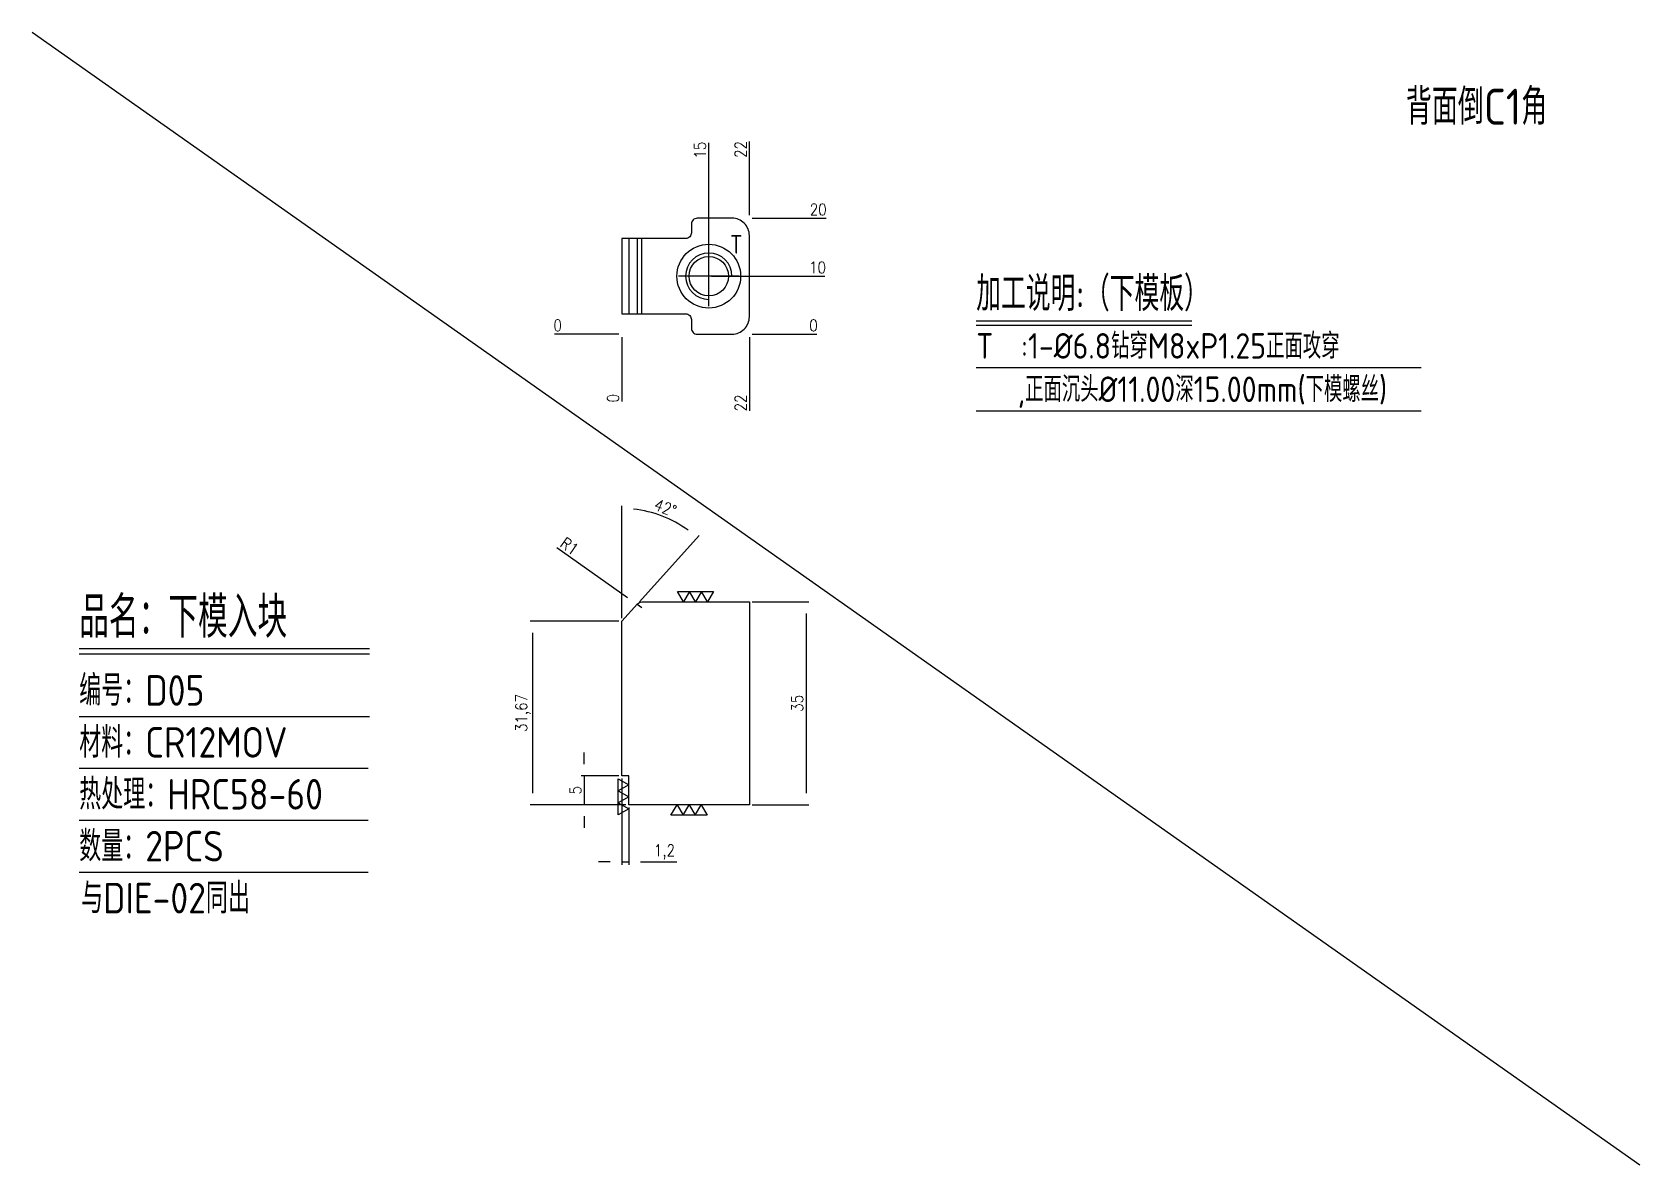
# Model space of a CAD drawing. Header units: millimetres. Extents: x 93229 to 93506, y 557 to 752.
import ezdxf
from ezdxf.enums import TextEntityAlignment as Align

# ---------------------------------------------------------------- set-up
doc = ezdxf.new("R2010")
doc.units = ezdxf.units.MM
doc.linetypes.add('CENTER', pattern=[0])
doc.linetypes.add('HIDDEN', pattern=[0])
for name, color, linetype in [('DIE', 7, 'Continuous'), ('DIE_P', 2, 'Continuous'), ('DIM', 4, 'Continuous'), ('TEXT', 4, 'Continuous')]:
    doc.layers.add(name, color=color, linetype=linetype)
doc.styles.add('gbenor', font='gbenor.shx', dxfattribs={"bigfont": 'gbcbig.shx'})
doc.styles.get("Standard").update_dxf_attribs({"font": 'txt.shx', "width": 0.85, "bigfont": 'ctxt.shx'})
doc.dimstyles.new('T-2-WX', dxfattribs={"dimtxt": 2, "dimasz": 2, "dimexe": 0.5, "dimexo": 0.5, "dimgap": 0.5, "dimtad": 1, "dimtxsty": 'Standard', "dimblk": 'OPEN30', "dimcen": 0, "dimazin": 3, "dimtfac": 1, "dimtmove": 0, "dimatfit": 3, "dimldrblk": 'OPEN30', "dimlwd": -1, "dimlwe": -1})

# ---------------------------------------------------------------- blocks, each defined once
blk = doc.blocks.new('*D7579')
at = {"layer": 'Defpoints', "color": 0}
for p in [(93330.44, 700.06), (93352.44, 700.06), (93362.44, 700.06)]:
    blk.add_point(p, dxfattribs=at)
at = {"layer": 'DIM', "color": 0}
blk.add_line((93352.94, 700.06), (93364.08, 700.06), dxfattribs=at)
at = {"layer": 'DIM', "color": 0, "insert": (93363.51, 701.56), "char_height": 2, "attachment_point": 5}
blk.add_mtext('0', dxfattribs=at)
blk = doc.blocks.new('_Open30')
blk = doc.blocks.new('*D7580')
at = {"layer": 'Defpoints', "color": 0}
for p in [(93345.44, 710.06), (93362.44, 710.06), (93330.44, 700.06)]:
    blk.add_point(p, dxfattribs=at)
at = {"layer": 'DIM', "color": 0}
for p, q in [((93345.94, 710.06), (93354.44, 710.06)), ((93354.44, 710.06), (93358.44, 710.06)), ((93358.44, 710.06), (93365.45, 710.06))]:
    blk.add_line(p, q, dxfattribs=at)
at = {"layer": 'DIM', "color": 0, "insert": (93364.2, 711.56), "char_height": 2, "attachment_point": 5}
blk.add_mtext('10', dxfattribs=at)
blk = doc.blocks.new('*D7581')
at = {"layer": 'Defpoints', "color": 0}
for p in [(93352.44, 720.06), (93362.44, 720.06), (93330.44, 700.06)]:
    blk.add_point(p, dxfattribs=at)
at = {"layer": 'DIM', "color": 0}
for p, q in [((93352.94, 720.06), (93356.44, 720.06)), ((93356.44, 720.06), (93358.44, 720.06)), ((93358.44, 720.06), (93365.7, 720.06))]:
    blk.add_line(p, q, dxfattribs=at)
at = {"layer": 'DIM', "color": 0, "insert": (93364.32, 721.56), "char_height": 2, "attachment_point": 5}
blk.add_mtext('20', dxfattribs=at)
blk = doc.blocks.new('*D7582')
at = {"layer": 'Defpoints', "color": 0}
for p in [(93320.44, 700.06), (93330.44, 700.06), (93330.44, 700.06)]:
    blk.add_point(p, dxfattribs=at)
at = {"layer": 'DIM', "color": 0}
blk.add_line((93329.94, 700.06), (93318.81, 700.06), dxfattribs=at)
at = {"layer": 'DIM', "color": 0, "insert": (93319.38, 701.56), "char_height": 2, "attachment_point": 5}
blk.add_mtext('0', dxfattribs=at)
blk = doc.blocks.new('*D7583')
at = {"layer": 'Defpoints', "color": 0}
for p in [(93330.44, 700.06), (93352.44, 700.06), (93352.44, 690.06)]:
    blk.add_point(p, dxfattribs=at)
at = {"layer": 'DIM', "color": 0}
for p, q in [((93352.44, 699.56), (93352.44, 696.06)), ((93352.44, 696.06), (93352.44, 694.06)), ((93352.44, 694.06), (93352.44, 686.8))]:
    blk.add_line(p, q, dxfattribs=at)
at = {"layer": 'DIM', "color": 0, "insert": (93350.94, 688.18), "char_height": 2, "attachment_point": 5, "rotation": 90}
blk.add_mtext('22', dxfattribs=at)
blk = doc.blocks.new('*D7584')
at = {"layer": 'Defpoints', "color": 0}
for p in [(93330.44, 700.06), (93330.44, 700.06), (93330.44, 690.06)]:
    blk.add_point(p, dxfattribs=at)
at = {"layer": 'DIM', "color": 0}
blk.add_line((93330.44, 699.56), (93330.44, 688.42), dxfattribs=at)
at = {"layer": 'DIM', "color": 0, "insert": (93328.94, 688.99), "char_height": 2, "attachment_point": 5, "rotation": 90}
blk.add_mtext('0', dxfattribs=at)
blk = doc.blocks.new('*D7585')
at = {"layer": 'Defpoints', "color": 0}
for p in [(93352.44, 730.06), (93352.44, 720.06), (93330.44, 700.06)]:
    blk.add_point(p, dxfattribs=at)
at = {"layer": 'DIM', "color": 0}
for p, q in [((93352.44, 726.06), (93352.44, 733.31)), ((93352.44, 724.06), (93352.44, 726.06)), ((93352.44, 720.56), (93352.44, 724.06))]:
    blk.add_line(p, q, dxfattribs=at)
at = {"layer": 'DIM', "color": 0, "insert": (93350.94, 731.93), "char_height": 2, "attachment_point": 5, "rotation": 90}
blk.add_mtext('22', dxfattribs=at)
blk = doc.blocks.new('*D7586')
at = {"layer": 'Defpoints', "color": 0}
for p in [(93345.44, 730.06), (93345.44, 710.06), (93330.44, 700.06)]:
    blk.add_point(p, dxfattribs=at)
at = {"layer": 'DIM', "color": 0}
blk.add_line((93345.44, 710.56), (93345.44, 733.07), dxfattribs=at)
at = {"layer": 'DIM', "color": 0, "insert": (93343.94, 731.81), "char_height": 2, "attachment_point": 5, "rotation": 90}
blk.add_mtext('15', dxfattribs=at)
blk = doc.blocks.new('*D7587')
at = {"layer": 'Defpoints', "color": 0}
for p in [(93352.44, 653.85), (93352.44, 618.85), (93362.22, 618.85)]:
    blk.add_point(p, dxfattribs=at)
at = {"layer": 'DIM', "color": 0}
for p, q in [((93352.94, 653.85), (93362.72, 653.85)), ((93362.22, 651.85), (93362.22, 620.85)), ((93352.94, 618.85), (93362.72, 618.85))]:
    blk.add_line(p, q, dxfattribs=at)
at = {"layer": 'DIM', "color": 0, "insert": (93360.72, 636.35), "char_height": 2, "attachment_point": 5, "rotation": 90}
blk.add_mtext('35', dxfattribs=at)
blk = doc.blocks.new('*D7588')
at = {"layer": 'Defpoints', "color": 0}
for p in [(93330.44, 623.85), (93323.96, 618.85), (93331.64, 618.85)]:
    blk.add_point(p, dxfattribs=at)
at = {"layer": 'DIM', "color": 0}
for p, q in [((93323.96, 625.85), (93323.96, 627.85)), ((93329.94, 623.85), (93323.46, 623.85)), ((93323.96, 623.85), (93323.96, 618.85)), ((93331.14, 618.85), (93323.46, 618.85)), ((93323.96, 616.85), (93323.96, 614.85))]:
    blk.add_line(p, q, dxfattribs=at)
at = {"layer": 'DIM', "color": 0, "insert": (93322.46, 621.35), "char_height": 2, "attachment_point": 5, "rotation": 90}
blk.add_mtext('5', dxfattribs=at)
blk = doc.blocks.new('*D7589')
at = {"layer": 'Defpoints', "color": 0}
for p in [(93330.44, 623.85), (93331.64, 618.85), (93331.64, 608.99)]:
    blk.add_point(p, dxfattribs=at)
at = {"layer": 'DIM', "color": 0}
for p, q in [((93330.44, 623.35), (93330.44, 608.49)), ((93331.64, 618.35), (93331.64, 608.49)), ((93328.44, 608.99), (93326.44, 608.99)), ((93330.44, 608.99), (93331.64, 608.99)), ((93333.64, 608.99), (93339.96, 608.99))]:
    blk.add_line(p, q, dxfattribs=at)
at = {"layer": 'DIM', "color": 0, "insert": (93337.8, 610.68), "char_height": 2, "attachment_point": 5}
blk.add_mtext('1,2', dxfattribs=at)
blk = doc.blocks.new('*D7590')
at = {"layer": 'Defpoints', "color": 0}
for p in [(93315.11, 650.52), (93330.44, 650.52), (93331.64, 618.85)]:
    blk.add_point(p, dxfattribs=at)
at = {"layer": 'DIM', "color": 0}
for p, q in [((93329.94, 650.52), (93314.61, 650.52)), ((93315.11, 620.85), (93315.11, 648.52)), ((93331.14, 618.85), (93314.61, 618.85))]:
    blk.add_line(p, q, dxfattribs=at)
at = {"layer": 'DIM', "color": 0, "insert": (93313.42, 634.68), "char_height": 2, "attachment_point": 5, "rotation": 90}
blk.add_mtext('31,67', dxfattribs=at)
blk = doc.blocks.new('*D7591')
at = {"layer": 'Defpoints', "color": 0}
for p in [(93339.56, 667.67), (93333.14, 653.52), (93330.44, 650.52), (93330.44, 650.52), (93330.44, 623.85)]:
    blk.add_point(p, dxfattribs=at)
at = {"layer": 'DIM', "color": 0}
for p, q in [((93330.44, 651.02), (93330.44, 670.45)), ((93333.48, 653.89), (93343.78, 665.33))]:
    blk.add_line(p, q, dxfattribs=at)
blk.add_arc((93330.44, 650.52), 19.43, 53.9011, 84.0989, dxfattribs=at)
at = {"layer": 'DIM', "color": 0, "insert": (93337.96, 670.1), "char_height": 2, "attachment_point": 5, "rotation": 339}
blk.add_mtext('42%%d', dxfattribs=at)
blk = doc.blocks.new('*D7592')
at = {"layer": 'Defpoints', "color": 0}
for p in [(93333.07, 653.42), (93333.89, 652.85)]:
    blk.add_point(p, dxfattribs=at)
at = {"layer": 'DIM', "color": 0}
for p, q in [((93331.43, 654.58), (93319.23, 663.18)), ((93333.89, 652.85), (93333.07, 653.42))]:
    blk.add_line(p, q, dxfattribs=at)
at = {"layer": 'DIM', "color": 0, "insert": (93321.43, 663.46), "char_height": 2, "attachment_point": 5, "rotation": 324.8138}
blk.add_mtext('R1', dxfattribs=at)

msp = doc.modelspace()

# ---------------------------------------------------------------- linework, layer by layer
at = {"layer": 'DIE'}
msp.add_line((93228.739, 752.168), (93506.036, 556.708), dxfattribs=at)
at = {"layer": 'DIE_P', "linetype": 'HIDDEN', "ltscale": 5}
msp.add_line((93331.644, 716.557), (93331.644, 703.557), dxfattribs=at)
at = {"layer": 'DIE_P'}
for p, q in [((93333.143, 703.557), (93333.143, 716.557)), ((93333.886, 703.557), (93333.886, 716.557))]:
    msp.add_line(p, q, dxfattribs=at)
at = {"layer": 'DIE_P', "color": 4, "linetype": 'CENTER', "ltscale": 0.007}
for p, q in [((93345.444, 704.857), (93345.444, 715.257)), ((93350.644, 710.057), (93340.244, 710.057))]:
    msp.add_line(p, q, dxfattribs=at)
at = {"layer": 'DIE_P', "linetype": 'Continuous'}
msp.add_lwpolyline([(93352.444, 717.057, 0.4142136), (93349.444, 720.057), (93343.444, 720.057, 0.4142136), (93342.444, 719.057), (93342.444, 717.557, -0.4142136), (93341.444, 716.557), (93330.444, 716.557), (93330.444, 703.557), (93341.444, 703.557, -0.4142136), (93342.444, 702.557), (93342.444, 701.057, 0.4142136), (93343.444, 700.057), (93349.444, 700.057, 0.4142136), (93352.444, 703.057)], format="xyb", close=True, dxfattribs=at)
at = {"layer": 'DIE_P', "color": 4}
for points in [[(93346.282, 655.648), (93345.243, 653.848), (93344.204, 655.648), (93343.165, 653.848), (93342.125, 655.648), (93341.086, 653.848), (93340.047, 655.648), (93346.282, 655.648)], [(93329.844, 623.317), (93331.644, 622.278), (93329.844, 621.238), (93331.644, 620.199), (93329.844, 619.16), (93331.644, 618.121), (93329.844, 617.081), (93329.844, 623.317)], [(93338.926, 617.048), (93339.965, 618.848), (93341.004, 617.048), (93342.044, 618.848), (93343.083, 617.048), (93344.122, 618.848), (93345.161, 617.048), (93338.926, 617.048)]]:
    msp.add_lwpolyline(points, close=True, dxfattribs=at)
at = {"layer": 'DIE_P', "color": 6}
msp.add_lwpolyline([(93330.444, 650.52), (93333.143, 653.517, -0.2125566), (93333.886, 653.848), (93352.444, 653.848), (93352.444, 618.848), (93331.644, 618.848), (93331.644, 623.848), (93330.444, 623.848)], format="xyb", close=True, dxfattribs=at)
at = {"layer": 'DIE_P'}
for radius in [5.5, 3.4]:
    msp.add_circle((93345.444, 710.057), radius, dxfattribs=at)
msp.add_arc((93345.444, 710.057), 4, 0, 270, dxfattribs=at)
at = {"layer": 'DIM', "color": 4, "linetype": 'Continuous', "lineweight": 25}
for p, q in [((93236.858, 645.823), (93286.906, 645.823)), ((93236.858, 644.9), (93286.906, 644.9)), ((93236.858, 634.095), (93286.906, 634.095)), ((93236.858, 625.135), (93286.689, 625.135)), ((93236.858, 616.175), (93286.689, 616.175)), ((93236.858, 607.215), (93286.689, 607.215))]:
    msp.add_line(p, q, dxfattribs=at)
at = {"layer": 'TEXT', "color": 3}
for p, q in [((93391.567, 702.362), (93428.739, 702.362)), ((93391.567, 701.592), (93428.739, 701.592)), ((93391.567, 694.288), (93468.335, 694.288)), ((93391.567, 686.808), (93468.335, 686.808))]:
    msp.add_line(p, q, dxfattribs=at)

# ---------------------------------------------------------------- texts
at = {"layer": 'DIM', "color": 3, "linetype": 'Continuous', "lineweight": 25, "style": 'gbenor'}
for s, height, p in [('品名：下模入块', 7.1155, (93236.858, 647.667)), ('编号：D05', 5.2707, (93236.858, 635.94)), ('材料：CR12MOV', 5.2707, (93236.858, 626.98)), ('热处理：HRC58-60', 5.27072, (93236.858, 618.02)), ('数量：2PCS', 5.2707, (93236.858, 609.059)), ('与DIE-02同出', 5.2707, (93237.179, 600.099))]:
    msp.add_text(s, height=height, dxfattribs=at).set_placement(p)
at = {"layer": 'TEXT', "color": 4, "lineweight": 18, "style": 'gbenor'}
msp.add_text('背面倒C1角', height=6.2174, dxfattribs=at).set_placement((93465.694, 736.19))
at = {"layer": 'TEXT', "color": 4, "style": 'gbenor'}
msp.add_text('T', height=3.2, dxfattribs=at).set_placement((93350.192, 715.554), align=Align.MIDDLE_CENTER)
for s, height, p in [('加工说明:（下模板）', 5.94, (93391.567, 704.056)), ('T  :1-%%c6.8钻穿M8xP1.25正面攻穿', 4.4, (93391.567, 695.828)), ('   ,正面沉头%%C11.00深15.00mm(下模螺丝)', 4.4, (93391.567, 688.348))]:
    msp.add_text(s, height=height, dxfattribs=at).set_placement(p)

# ---------------------------------------------------------------- dimensions: what is measured, and where the dimension line sits
at = {"layer": 'DIM', "color": 4}
for feature_location, offset, dtype, origin, picture, middle in [((93352.444, 720.057), (0, 10), 1, (93330.444, 700.057), '*D7585', (93350.944, 731.933)), ((93345.444, 710.057), (0, 20), 1, (93330.444, 700.057), '*D7586', (93343.944, 731.812)), ((93352.444, 720.057), (10, 0), 0, (93330.444, 700.057), '*D7581', (93364.32, 721.557)), ((93345.444, 710.057), (17, 0), 0, (93330.444, 700.057), '*D7580', (93364.198, 711.557)), ((93330.443512154, 700.057041258), (-10, 0), 0, (93330.443512154, 700.057041258), '*D7582', (93319.376845487, 701.557041258)), ((93352.443512164, 700.057041258), (10, 0), 0, (93330.443512154, 700.057041258), '*D7579', (93363.51017883, 701.557041258)), ((93330.443512154, 700.057041258), (0, -10), 1, (93330.443512154, 700.057041258), '*D7584', (93328.943512154, 688.990374592)), ((93352.444, 700.057), (0, -10), 1, (93330.444, 700.057), '*D7583', (93350.944, 688.181))]:
    dim = msp.add_ordinate_dim(feature_location=feature_location, offset=offset, dtype=dtype, origin=origin, dimstyle='T-2-WX', dxfattribs=at)
    dim.commit()
    dim.dimension.update_dxf_attribs({"geometry": picture, "text_midpoint": middle})
dim = msp.add_angular_dim_2l(base=(93339.564, 667.673), line1=((93330.4435, 650.5198), (93333.1426, 653.5175)), line2=((93330.4435, 623.8483), (93330.4435, 650.5198)), dimstyle='T-2-WX', dxfattribs=at)
dim.commit()
dim.dimension.update_dxf_attribs({"geometry": '*D7591', "text_midpoint": (93337.9602, 670.1014)})
dim = msp.add_radius_dim(center=(93333.886, 652.848), mpoint=(93333.069, 653.425), dimstyle='T-2-WX', dxfattribs=at)
dim.commit()
dim.dimension.update_dxf_attribs({"geometry": '*D7592', "text_midpoint": (93320.567, 662.239), "dimtype": 164})
for base, p1, p2, picture, middle in [((93362.219, 618.848), (93352.444, 653.848), (93352.444, 618.848), '*D7587', (93360.719, 636.348)), ((93315.111, 650.52), (93331.644, 618.848), (93330.444, 650.52), '*D7590', (93313.421, 634.684)), ((93323.956, 618.848), (93330.444, 623.848), (93331.644, 618.848), '*D7588', (93322.456, 621.348))]:
    dim = msp.add_linear_dim(base=base, p1=p1, p2=p2, angle=90, dimstyle='T-2-WX', dxfattribs=at)
    dim.commit()
    dim.dimension.update_dxf_attribs({"geometry": picture, "text_midpoint": middle})
dim = msp.add_linear_dim(base=(93331.644, 608.989), p1=(93330.444, 623.848), p2=(93331.644, 618.848), dimstyle='T-2-WX', dxfattribs=at)
dim.commit()
dim.dimension.update_dxf_attribs({"geometry": '*D7589', "text_midpoint": (93337.803, 610.679)})

doc.saveas('drawing.dxf')
